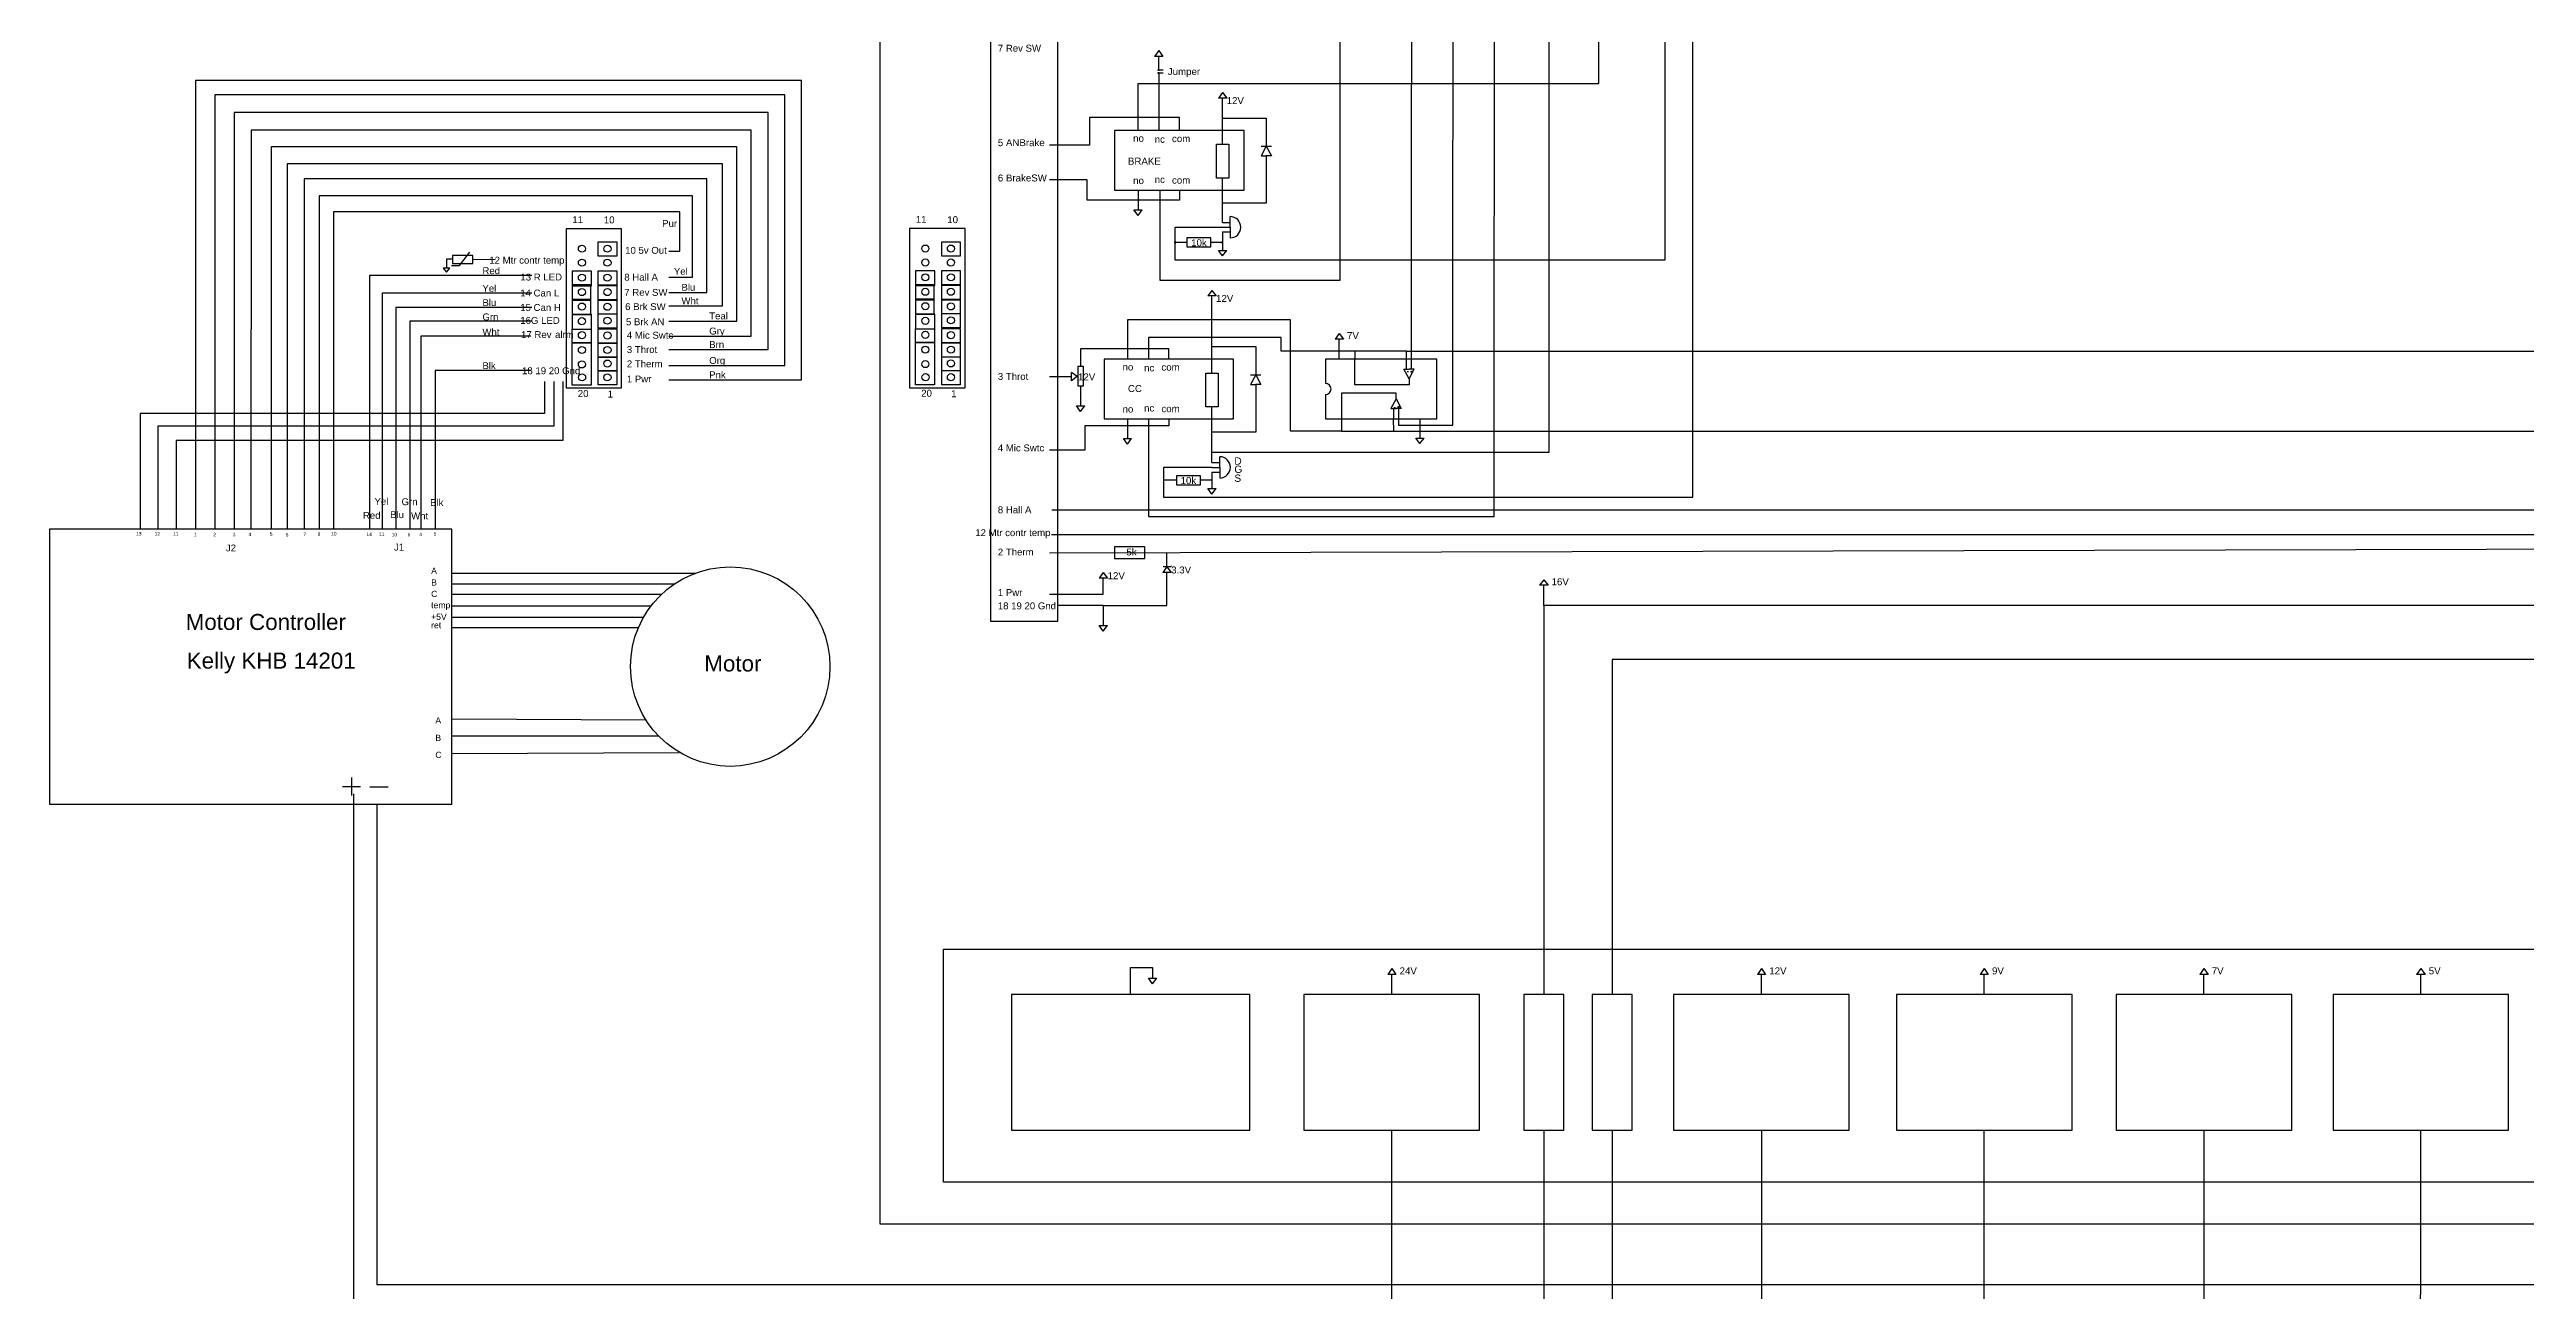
# Model space of a CAD drawing. Header units: inches. Extents: x -6006 to 28106, y 59 to 4778.
# Drawn here: x -6006 to -4532, y 1715 to 2454 of the extents above; entities that cross this region are included whole.
import ezdxf

# ---------------------------------------------------------------- set-up
doc = ezdxf.new("R2010")
doc.units = ezdxf.units.IN
doc.header["$MEASUREMENT"] = 0
doc.styles.get("Standard").update_dxf_attribs({"font": 'arial.ttf'})

msp = doc.modelspace()

# ---------------------------------------------------------------- linework, layer by layer
at = {"color": 1, "ltscale": 5}
for p, q in [((-5345.7, 2453.2), (-5348.2, 2449.8)), ((-5343.3, 2449.8), (-5348.2, 2449.8)), ((-5345.7, 2453.2), (-5343.3, 2449.8)), ((-5307.7, 2428.3), (-5310.1, 2425)), ((-5305.2, 2425), (-5310.1, 2425)), ((-5307.7, 2428.3), (-5305.2, 2425)), ((-5314, 2310.6), (-5316.4, 2307.3)), ((-5311.5, 2307.3), (-5316.4, 2307.3)), ((-5314, 2310.6), (-5311.5, 2307.3)), ((-5238.3, 2285), (-5240.8, 2281.7)), ((-5238.3, 2285), (-5235.8, 2281.7)), ((-5235.8, 2281.7), (-5240.8, 2281.7)), ((-5766.1, 2142.5), (-5621.1, 2142.5)), ((-5378.7, 2142.9), (-5381.1, 2139.5)), ((-5376.2, 2139.5), (-5381.1, 2139.5)), ((-5378.7, 2142.9), (-5376.2, 2139.5)), ((-5116.6, 2138.6), (-5119.1, 2135.3)), ((-5116.6, 2138.6), (-5114.1, 2135.3)), ((-5766.1, 2136.1), (-5633.7, 2136.1)), ((-5766.1, 2130), (-5641.3, 2130)), ((-5766.1, 2123.1), (-5647.6, 2123.1)), ((-5114.1, 2135.3), (-5119.1, 2135.3)), ((-5766.1, 2116.3), (-5652.1, 2116.3)), ((-5766.1, 2110.2), (-5655.1, 2110.2)), ((-5824.7, 2005.1), (-5824.7, 1988)), ((-5207, 1907.3), (-5209.5, 1903.9)), ((-5204.6, 1903.9), (-5209.5, 1903.9)), ((-5207, 1907.3), (-5204.6, 1903.9)), ((-4987.1, 1907.3), (-4989.6, 1903.9)), ((-4984.7, 1903.9), (-4989.6, 1903.9)), ((-4987.1, 1907.3), (-4984.7, 1903.9)), ((-4854.6, 1907.3), (-4857.1, 1903.9)), ((-4852.2, 1903.9), (-4857.1, 1903.9)), ((-4854.6, 1907.3), (-4852.2, 1903.9)), ((-4723.9, 1907.3), (-4726.4, 1903.9)), ((-4721.5, 1903.9), (-4726.4, 1903.9)), ((-4723.9, 1907.3), (-4721.5, 1903.9)), ((-4594.9, 1907.3), (-4597.4, 1903.9)), ((-4592.4, 1903.9), (-4597.4, 1903.9)), ((-4594.9, 1907.3), (-4592.4, 1903.9))]:
    msp.add_line(p, q, dxfattribs=at)
at = {"color": 1}
for p, q in [((-5345.7, 2442), (-5345.7, 2449.8)), ((-5345.7, 2439.6), (-5345.7, 2405.7)), ((-5345.4, 2441.7), (-5343.1, 2441.7)), ((-5345.4, 2439.9), (-5343.1, 2439.9)), ((-5307.7, 2413.1), (-5307.7, 2425)), ((-5307.7, 2405.7), (-5307.7, 2413.1)), ((-5314, 2277.2), (-5314, 2307.3)), ((-5314, 2269.7), (-5314, 2277.2)), ((-5238.3, 2269.7), (-5238.3, 2281.7)), ((-5116.6, 2123.3), (-5116.6, 2135.3)), ((-5207, 1891.9), (-5207, 1903.9)), ((-4987.1, 1891.9), (-4987.1, 1903.9)), ((-4854.6, 1891.9), (-4854.6, 1903.9)), ((-4723.9, 1891.9), (-4723.9, 1903.9)), ((-4594.9, 1891.9), (-4594.9, 1903.9))]:
    msp.add_line(p, q, dxfattribs=at)
for p, q in [((-5568.1, 2426.9), (-5907.1, 2426.9)), ((-5907.1, 2426.9), (-5907.1, 2168.6)), ((-5568.1, 2265.9), (-5568.1, 2426.9)), ((-5307.7, 2413.1), (-5281.7, 2413.1)), ((-5307.7, 2397.5), (-5307.7, 2405.7)), ((-5281.7, 2413.1), (-5281.7, 2396.4)), ((-5281.7, 2396.4), (-5284.7, 2390.7)), ((-5284.7, 2396.4), (-5278.7, 2396.4)), ((-5284.7, 2390.7), (-5281.7, 2390.7)), ((-5281.7, 2396.4), (-5278.7, 2390.7)), ((-5278.7, 2390.7), (-5281.7, 2390.7)), ((-5281.7, 2390.7), (-5281.7, 2362.4)), ((-5307.7, 2370.3), (-5307.7, 2377.3)), ((-5307.7, 2351), (-5307.7, 2370.3)), ((-5281.7, 2362.4), (-5307.7, 2362.4)), ((-5307.7, 2351), (-5303.2, 2351)), ((-5307.7, 2348.2), (-5303.2, 2348.2)), ((-5303.2, 2348.2), (-5303.2, 2354.6)), ((-5303.2, 2348.2), (-5303.2, 2341.9)), ((-5328.9, 2339.2), (-5336.5, 2339.2)), ((-5267.4, 2293.1), (-5364.3, 2293.1)), ((-5364.3, 2293.1), (-5364.3, 2269.7)), ((-5267.4, 2226.9), (-5267.4, 2293.1)), ((-5337.6, 2282.7), (-5351.7, 2282.7)), ((-5351.7, 2282.7), (-5351.7, 2269.7)), ((-5272.9, 2282.7), (-5337.6, 2282.7)), ((-5314, 2277.2), (-5288, 2277.2)), ((-5314, 2261.5), (-5314, 2269.7)), ((-5288, 2277.2), (-5288, 2260.4)), ((-5272.9, 2274.4), (-5272.9, 2282.7)), ((-5229.1, 2274.4), (-5272.9, 2274.4)), ((-5198.3, 2274.4), (-5229.1, 2274.4)), ((-5229.1, 2274.4), (-5229.1, 2269.7)), ((-5229.1, 2254.4), (-5229.1, 2269.7)), ((-5198.3, 2269.7), (-5198.3, 2274.4)), ((-5198.3, 2263.7), (-5198.3, 2269.7)), ((-5195.3, 2263.7), (-5195.3, 2269.7)), ((-5637.1, 2265.9), (-5568.1, 2265.9)), ((-5410.6, 2259.4), (-5397.6, 2259.4)), ((-5397.6, 2256.9), (-5397.6, 2261.8)), ((-5288, 2260.4), (-5291, 2254.7)), ((-5291, 2260.4), (-5284.9, 2260.4)), ((-5291, 2254.7), (-5288, 2254.7)), ((-5288, 2260.4), (-5284.9, 2254.7)), ((-5284.9, 2254.7), (-5288, 2254.7)), ((-5288, 2254.7), (-5288, 2226.4)), ((-5196.7, 2254.4), (-5229.1, 2254.4)), ((-5196.7, 2258), (-5199.8, 2263.7)), ((-5199.8, 2263.7), (-5196.7, 2263.7)), ((-5198, 2262.3), (-5197.1, 2262.3)), ((-5196.7, 2258), (-5193.7, 2263.7)), ((-5193.7, 2263.7), (-5196.7, 2263.7)), ((-5196.7, 2258), (-5196.7, 2254.4)), ((-5194.7, 2262.2), (-5195.9, 2262.2)), ((-5195.3, 2261.7), (-5195.3, 2262.8)), ((-5314, 2234.3), (-5314, 2241.3)), ((-5204.5, 2249.6), (-5236.9, 2249.6)), ((-5236.9, 2249.6), (-5236.9, 2234.3)), ((-5204.5, 2246.1), (-5207.6, 2240.3)), ((-5207.6, 2240.3), (-5204.5, 2240.3)), ((-5206.1, 2240.3), (-5206.1, 2234.3)), ((-5205.8, 2241), (-5204.9, 2241)), ((-5204.5, 2246.1), (-5204.5, 2249.6)), ((-5204.5, 2246.1), (-5201.5, 2240.3)), ((-5201.5, 2240.3), (-5204.5, 2240.3)), ((-5202.5, 2241.1), (-5203.7, 2241.1)), ((-5203.1, 2241.7), (-5203.1, 2240.5)), ((-5203.1, 2240.3), (-5203.1, 2234.3)), ((-5314, 2208.2), (-5314, 2234.3)), ((-5288, 2226.4), (-5314, 2226.4)), ((-5236.9, 2226.9), (-5267.4, 2226.9)), ((-5236.9, 2234.3), (-5236.9, 2226.9)), ((-5236.9, 2226.9), (-5205.9, 2226.9)), ((-5205.9, 2226.9), (-5206.1, 2234.3)), ((-5190.3, 2234.3), (-5190.3, 2222.8)), ((-5309.4, 2205.4), (-5309.4, 2211.7)), ((-5335.2, 2197.7), (-5342.8, 2197.7)), ((-5314, 2208.2), (-5309.4, 2208.2)), ((-5314, 2205.4), (-5309.4, 2205.4)), ((-5309.4, 2205.4), (-5309.4, 2199.1)), ((-5340.8, 2146.3), (-5340.8, 2154.8)), ((-5342.7, 2146.5), (-5343.1, 2146.2)), ((-5342.7, 2146.5), (-5338.4, 2146.5)), ((-5338.1, 2146.9), (-5338.4, 2146.5))]:
    msp.add_line(p, q)
at = {"color": 3, "ltscale": 5}
for p, q in [((-5358, 2355.1), (-5360.4, 2358.5)), ((-5360.4, 2358.5), (-5355.5, 2358.5)), ((-5358, 2355.1), (-5355.5, 2358.5)), ((-5307.7, 2331.1), (-5310.1, 2334.4)), ((-5310.1, 2334.4), (-5305.2, 2334.4)), ((-5307.7, 2331.1), (-5305.2, 2334.4)), ((-5392.2, 2238.7), (-5394.6, 2242)), ((-5392.2, 2238.7), (-5389.7, 2242)), ((-5364.3, 2219.2), (-5366.7, 2222.5)), ((-5366.7, 2222.5), (-5361.8, 2222.5)), ((-5364.3, 2219.2), (-5361.8, 2222.5)), ((-5314, 2189.5), (-5316.4, 2192.8)), ((-5316.4, 2192.8), (-5311.5, 2192.8)), ((-5314, 2189.5), (-5311.5, 2192.8)), ((-5378.7, 2108), (-5381.1, 2111.3)), ((-5381.1, 2111.3), (-5376.2, 2111.3)), ((-5378.7, 2108), (-5376.2, 2111.3)), ((-5349.3, 1898.3), (-5351.8, 1901.6)), ((-5351.8, 1901.6), (-5346.8, 1901.6)), ((-5349.3, 1898.3), (-5346.8, 1901.6))]:
    msp.add_line(p, q, dxfattribs=at)
at = {"color": 3}
for p, q in [((-5358, 2370.3), (-5358, 2358.5)), ((-5307.7, 2345.4), (-5303.2, 2345.4)), ((-5307.7, 2345.4), (-5307.7, 2334.4)), ((-5307.7, 2339.2), (-5314.6, 2339.2)), ((-5394.6, 2242), (-5389.7, 2242)), ((-5392.2, 2253.9), (-5392.2, 2242)), ((-5364.3, 2234.3), (-5364.3, 2222.5)), ((-5314, 2197.7), (-5320.9, 2197.7)), ((-5314, 2202.6), (-5309.4, 2202.6)), ((-5314, 2202.6), (-5314, 2192.8)), ((-5378.7, 2123.2), (-5406, 2123.2)), ((-5378.7, 2123.2), (-5378.7, 2111.3))]:
    msp.add_line(p, q, dxfattribs=at)
at = {"ltscale": 20}
msp.add_line((-5753.7, 2329.1), (-5740.4, 2328.9), dxfattribs=at)
at = {"ltscale": 5}
for p, q in [((-5394.2, 2259.4), (-5397.6, 2261.8)), ((-5394.2, 2259.4), (-5397.6, 2256.9)), ((-5190.3, 2219.5), (-5192.8, 2222.8)), ((-5192.8, 2222.8), (-5187.8, 2222.8)), ((-5190.3, 2219.5), (-5187.8, 2222.8)), ((-5766.1, 2142.5), (-5766.1, 2142.5)), ((-5340.8, 2146.3), (-5343.3, 2142.9)), ((-5338.3, 2142.9), (-5343.3, 2142.9)), ((-5340.8, 2146.3), (-5338.3, 2142.9)), ((-5766.1, 2055.8), (-5650.8, 2055.3)), ((-5643.2, 2045.5), (-5766.1, 2045.5)), ((-5766.1, 2035.3), (-5630.9, 2035.9)), ((-5825.9, 2021), (-5825.9, 2010.2)), ((-5831.3, 2015.6), (-5820.5, 2015.6)), ((-5814.9, 2015.5), (-5804.1, 2015.5)), ((-5810.9, 2005.1), (-5810.9, 1981.3))]:
    msp.add_line(p, q, dxfattribs=at)
at = {"color": 1, "ltscale": 20}
msp.add_line((-5116.6, 1811.3), (-5116.3, 470.4), dxfattribs=at)
for points in [[(-5351.7, 2234.3), (-5351.7, 2176.1), (-5146.1, 2176.1), (-5145.6, 3249.4), (-5145.6, 3496.6), (-5145.6, 3496.6), (-5145.6, 3578.1), (-5145.6, 4200.1), (-5150, 4200.1), (-5158.4, 4197.6)], [(-5308.2, 4197.6), (-5299.9, 4200.1), (-5295.5, 4200.1), (-5295.5, 3659.9), (-5295.5, 3560.9), (-5237.7, 3560.9), (-5237.3, 3249.4), (-5237.3, 2996.1), (-5237.9, 2996.1), (-5237.9, 2316.5), (-5344.9, 2316.5), (-5344.9, 2370.3)], [(-5195.3, 2269.7), (-5194.8, 3249.4), (-5194.8, 3596.7), (-5107.4, 3596.7), (-5107.4, 3659.9), (-5107.4, 4193.4)], [(-5314, 2214.4), (-5113.5, 2214.4), (-5113, 3249.4), (-5113, 3580), (-4940.7, 3580), (-4940.7, 4017.8), (-4940.7, 4031.9), (-4921.3, 4031.9), (-4921.3, 4082), (-4942.9, 4082), (-4942.9, 4072.3), (-4941, 4072.3), (-4944.8, 4072.3)], [(-3875.6, 4082.4), (-3875.6, 2091.1), (-5075.9, 2091.1), (-5075.9, 1891.9)], [(-5203.1, 2234.3), (-5203.1, 2230.4), (-5170.7, 2230.4), (-5170.1, 3249.4), (-5170.1, 3531.1), (-4842.6, 3531.1), (-4842.6, 3632.6), (-4842.6, 4020.8), (-4842.6, 4036.7), (-4831.9, 4036.7), (-4831.9, 4051.4), (-4844.3, 4051.4)], [(-5358, 2405.7), (-5358, 2433.6), (-5083.9, 2433.6), (-5083.9, 3028.9), (-5038.1, 3028.9)], [(-5314, 2205.4), (-5342.8, 2205.4), (-5342.8, 2187.6), (-5027.9, 2187.6), (-5027.9, 2924.4)], [(-5044.6, 2924.4), (-5044.6, 2328.6), (-5336, 2328.6), (-5336, 2348.2), (-5307.7, 2348.2)], [(-5637.1, 2257.4), (-5558.1, 2257.4), (-5558.1, 2435.4), (-5918.6, 2435.4), (-5918.6, 2168.6)], [(-5637.1, 2275.4), (-5578.1, 2275.4), (-5578.1, 2416.4), (-5895.6, 2416.4), (-5895.6, 2168.6)], [(-5637.1, 2283.4), (-5588.1, 2283.4), (-5588.1, 2405.9), (-5885.6, 2405.9), (-5885.8, 2168.6)], [(-5333.4, 2405.7), (-5333.4, 2413.5), (-5386.9, 2413.5), (-5386.9, 2397), (-5410.6, 2397)], [(-5637.1, 2292.4), (-5596.6, 2292.4), (-5596.6, 2395.9), (-5873.6, 2395.9), (-5873.6, 2168.6)], [(-5637.1, 2301.4), (-5605.1, 2301.4), (-5605.1, 2385.9), (-5864.1, 2385.9), (-5864.1, 2168.6)], [(-5637.1, 2309.4), (-5614.6, 2309.4), (-5614.6, 2376.9), (-5854.1, 2376.9), (-5854.1, 2168.6)], [(-5333.4, 2370.3), (-5333.4, 2364.2), (-5388.2, 2364.2), (-5388.2, 2376.4), (-5410.6, 2376.4)], [(-5637.1, 2318.4), (-5623.1, 2318.4), (-5623.1, 2366.9), (-5845.1, 2366.9), (-5845.1, 2168.6)], [(-5637.1, 2333.9), (-5630.6, 2333.9), (-5630.6, 2357.4), (-5836.6, 2357.4), (-5836.6, 2168.6)], [(-5336, 2339.9), (-5336, 2338.4)], [(-5718.6, 2319.4), (-5815.1, 2319.4), (-5815.1, 2168.6)], [(-3531.1, 2202.7), (-3531.1, 2325.2), (-4381.8, 2325.2), (-4381.8, 2179.9), (-5409.2, 2179.9)], [(-5718.6, 2308.9), (-5807.6, 2308.9), (-5807.6, 2168.6)], [(-5718.6, 2300.4), (-5799.6, 2300.4), (-5799.6, 2168.6)], [(-5718.6, 2292.4), (-5791.1, 2292.4), (-5791.1, 2168.6)], [(-5719.1, 2283.4), (-5784.6, 2283.4), (-5784.6, 2168.6)], [(-5339.7, 2269.7), (-5339.7, 2275.9), (-5392.2, 2275.9), (-5392.2, 2265.4)], [(-5246.5, 2248.7), (-5246.5, 2234.3), (-5180.3, 2234.3), (-5180.3, 2269.7), (-5246.5, 2269.7), (-5246.5, 2255.3)], [(-5198.3, 2274.4), (-3584.1, 2274.4), (-3584.6, 2184.9), (-3573.5, 2184.9), (-3573.7, 2119)], [(-5711.1, 2256.4), (-5711.1, 2237.4), (-5951.6, 2237.4), (-5951.6, 2168.6)], [(-5705.6, 2256.4), (-5705.6, 2229.9), (-5941.1, 2229.9), (-5941.1, 2168.6)], [(-5700.1, 2256.4), (-5700.1, 2221.4), (-5930.1, 2221.4), (-5930.1, 2168.6)], [(-5719.1, 2262.9), (-5776.1, 2262.9), (-5776.1, 2168.6)], [(-5339.7, 2234.3), (-5339.7, 2230), (-5389.7, 2230), (-5389.7, 2215.7), (-5410.6, 2215.7)], [(-5205.9, 2226.9), (-3623.8, 2226.9), (-3624.1, 2184.2), (-3611.8, 2184.2), (-3612, 2119.3)], [(-5410.6, 2154.6), (-3778.7, 2158.7), (-3778.7, 2119.9)], [(-5075.9, 1811.3), (-5075.9, 585.7), (-5075.9, 585.7), (-5075.9, 585.7)]]:
    msp.add_lwpolyline(points)
at = {"color": 1}
for points in [[(-3895.4, 4082.4), (-3899.2, 4082.4), (-3899.2, 2123.3), (-5116.6, 2123.3), (-5116.6, 1891.9)], [(-5824.7, 2011.2), (-5824.7, 1709.3), (-1912.3, 1709.3), (-1912.3, 3479.4), (-2280.6, 3479.4), (-2280.6, 3272.3), (-2151.7, 3272.3), (-2151.7, 3243.5), (-2129.2, 3243.5)], [(-5410.6, 2129.9), (-5378.7, 2129.9), (-5378.7, 2139.5)], [(-4596, 832.9), (-4594.9, 1811.3)]]:
    msp.add_lwpolyline(points, dxfattribs=at)
at = {"color": 3}
for points in [[(-5810.9, 2004.6), (-5810.9, 1719.4), (-1930.3, 1719.4), (-1930.3, 3455.1), (-2268.9, 3455.1), (-2268.9, 3093.8), (-2175, 3093.8), (-2175, 3133.5), (-2145, 3133.5)], [(-5307.7, 2338.4), (-5307.7, 2339.9)], [(-5378.7, 2123.2), (-5340.8, 2123.2), (-5340.8, 2142.9)], [(-5362.4, 1891.9), (-5362.4, 1907.9), (-5349.3, 1907.9), (-5349.3, 1901.6)]]:
    msp.add_lwpolyline(points, dxfattribs=at)
at = {"color": 5}
msp.add_lwpolyline([(-5511.3, 3249.4), (-2373.1, 3249.4), (-2373.1, 1755.4), (-5511.3, 1755.4)], close=True, dxfattribs=at)
at = {"color": 6}
for points in [[(-5406, 2113.8), (-5445.5, 2113.8), (-5445.5, 2508.2), (-5406, 2508.2)], [(-5473.7, 1918.8), (-4378.2, 1918.8), (-4378.2, 1780.4), (-5473.7, 1780.4)]]:
    msp.add_lwpolyline(points, close=True, dxfattribs=at)
for points in [[(-5371.9, 2370.3), (-5294.9, 2370.3), (-5294.9, 2405.7), (-5371.9, 2405.7)], [(-5311.3, 2397.5), (-5304, 2397.5), (-5304, 2377.3), (-5311.3, 2377.3)], [(-5753.7, 2326.7), (-5753.7, 2331.4), (-5765.7, 2331.4), (-5765.7, 2326.7)], [(-5668.1, 2330.9), (-5679.1, 2330.9), (-5679.1, 2339.4), (-5668.1, 2339.4)], [(-5463.8, 2331), (-5474.8, 2331), (-5474.8, 2339.5), (-5463.8, 2339.5)], [(-5328.9, 2336.5), (-5314.6, 2336.5), (-5314.6, 2341.8), (-5328.9, 2341.8)], [(-5694.7, 2313.4), (-5683.1, 2313.4), (-5683.1, 2322.1), (-5694.7, 2322.1)], [(-5694.7, 2304.9), (-5683.6, 2304.9), (-5683.6, 2313.9), (-5694.7, 2313.9)], [(-5668.1, 2313.7), (-5679.1, 2313.7), (-5679.1, 2322.2), (-5668.1, 2322.2)], [(-5668.1, 2305.1), (-5679.1, 2305.1), (-5679.1, 2313.6), (-5668.1, 2313.6)], [(-5490.4, 2313.6), (-5478.8, 2313.6), (-5478.8, 2322.3), (-5490.4, 2322.3)], [(-5490.4, 2305), (-5479.3, 2305), (-5479.3, 2314), (-5490.4, 2314)], [(-5463.8, 2313.9), (-5474.8, 2313.9), (-5474.8, 2322.4), (-5463.8, 2322.4)], [(-5463.8, 2305.3), (-5474.8, 2305.3), (-5474.8, 2313.8), (-5463.8, 2313.8)], [(-5694.7, 2296.3), (-5683.6, 2296.3), (-5683.6, 2305.3), (-5694.7, 2305.3)], [(-5668.1, 2296.4), (-5679.1, 2296.4), (-5679.1, 2304.9), (-5668.1, 2304.9)], [(-5490.4, 2296.4), (-5479.3, 2296.4), (-5479.3, 2305.4), (-5490.4, 2305.4)], [(-5463.8, 2296.6), (-5474.8, 2296.6), (-5474.8, 2305.1), (-5463.8, 2305.1)], [(-5694.7, 2287.5), (-5683.1, 2287.5), (-5683.1, 2296.3), (-5694.7, 2296.3)], [(-5694.7, 2287.5), (-5683.3, 2287.5), (-5683.3, 2279.4), (-5694.7, 2279.4)], [(-5668.1, 2288.1), (-5679.1, 2288.1), (-5679.1, 2296.6), (-5668.1, 2296.6)], [(-5668.1, 2279.3), (-5679.1, 2279.3), (-5679.1, 2287.8), (-5668.1, 2287.8)], [(-5490.4, 2287.7), (-5478.8, 2287.7), (-5478.8, 2296.4), (-5490.4, 2296.4)], [(-5490.4, 2287.7), (-5479, 2287.7), (-5479, 2279.6), (-5490.4, 2279.6)], [(-5463.8, 2288.3), (-5474.8, 2288.3), (-5474.8, 2296.8), (-5463.8, 2296.8)], [(-5463.8, 2279.5), (-5474.8, 2279.5), (-5474.8, 2288), (-5463.8, 2288)], [(-5694.6, 2279.4), (-5683.3, 2279.4), (-5683.3, 2254.3), (-5694.6, 2254.3)], [(-5668.1, 2270.7), (-5679.1, 2270.7), (-5679.1, 2279.2), (-5668.1, 2279.2)], [(-5668.1, 2262.6), (-5679.1, 2262.6), (-5679.1, 2271.1), (-5668.1, 2271.1)], [(-5490.3, 2279.6), (-5479, 2279.6), (-5479, 2254.4), (-5490.3, 2254.4)], [(-5463.8, 2270.9), (-5474.8, 2270.9), (-5474.8, 2279.4), (-5463.8, 2279.4)], [(-5463.8, 2262.7), (-5474.8, 2262.7), (-5474.8, 2271.2), (-5463.8, 2271.2)], [(-5378.2, 2234.3), (-5301.2, 2234.3), (-5301.2, 2269.7), (-5378.2, 2269.7)], [(-5668.1, 2254.4), (-5679.1, 2254.4), (-5679.1, 2262.9), (-5668.1, 2262.9)], [(-5463.8, 2254.5), (-5474.8, 2254.5), (-5474.8, 2263), (-5463.8, 2263)], [(-5393.9, 2253.9), (-5390.5, 2253.9), (-5390.5, 2265.4), (-5393.9, 2265.4)], [(-5317.6, 2261.5), (-5310.3, 2261.5), (-5310.3, 2241.3), (-5317.6, 2241.3)], [(-5335.2, 2195), (-5320.9, 2195), (-5320.9, 2200.4), (-5335.2, 2200.4)], [(-5371.9, 2158.2), (-5371.9, 2151.2), (-5353.9, 2151.2), (-5353.9, 2158.2)], [(-5087.8, 1811.3), (-5064, 1811.3), (-5064, 1891.9), (-5087.8, 1891.9)]]:
    msp.add_lwpolyline(points, close=True)
at = {"color": 6, "ltscale": 5}
for points in [[(-5698.2, 2347.3), (-5698.2, 2252.6), (-5665.2, 2252.6), (-5665.2, 2347.3)], [(-5493.9, 2347.5), (-5493.9, 2252.7), (-5460.9, 2252.7), (-5460.9, 2347.5)]]:
    msp.add_lwpolyline(points, close=True, dxfattribs=at)
at = {"color": 3, "ltscale": 20}
msp.add_lwpolyline([(-5765.7, 2329.1), (-5769.4, 2329.1), (-5769.4, 2323.9), (-5771.4, 2323.9), (-5769.4, 2321.4), (-5767.4, 2323.9), (-5769.4, 2323.9)], dxfattribs=at)
at = {"ltscale": 20}
for points in [[(-5766.4, 2325.4), (-5761.7, 2325.4), (-5755.4, 2333.4)], [(-5409.4, 2165.4), (-3826.9, 2165.4)]]:
    msp.add_lwpolyline(points, dxfattribs=at)
at = {"color": 5, "ltscale": 5}
msp.add_lwpolyline([(-6005.5, 2005.1), (-5766.1, 2005.1), (-5766.1, 2168.6), (-6005.5, 2168.6)], close=True, dxfattribs=at)
at = {"color": 3}
msp.add_lwpolyline([(-5433.3, 1811.3), (-5291.5, 1811.3), (-5291.5, 1891.9), (-5433.3, 1891.9)], close=True, dxfattribs=at)
at = {"color": 1}
for points in [[(-5259.3, 1811.3), (-5154.8, 1811.3), (-5154.8, 1891.9), (-5259.3, 1891.9)], [(-5128.5, 1811.3), (-5104.7, 1811.3), (-5104.7, 1891.9), (-5128.5, 1891.9)], [(-5039.4, 1811.3), (-4934.9, 1811.3), (-4934.9, 1891.9), (-5039.4, 1891.9)], [(-4906.9, 1811.3), (-4802.4, 1811.3), (-4802.4, 1891.9), (-4906.9, 1891.9)], [(-4776.2, 1811.3), (-4671.7, 1811.3), (-4671.7, 1891.9), (-4776.2, 1891.9)], [(-4647.1, 1811.3), (-4542.7, 1811.3), (-4542.7, 1891.9), (-4647.1, 1891.9)]]:
    msp.add_lwpolyline(points, close=True, dxfattribs=at)
at = {"color": 1, "ltscale": 20}
for points in [[(-5207, 836.4), (-5207, 1811.3)], [(-4987.1, 1811.3), (-4987.1, 832.9)], [(-4854.6, 836.4), (-4854.6, 1811.3)], [(-4723.9, 1811.3), (-4723.9, 836.4)]]:
    msp.add_lwpolyline(points, dxfattribs=at)
at = {"color": 1}
for centre in [(-5345.7, 2441.7), (-5345.7, 2439.9)]:
    msp.add_circle(centre, 0.324, dxfattribs=at)
for centre in [(-5688.8, 2335.4), (-5688.8, 2327.1), (-5673.6, 2335.4), (-5673.6, 2327.1), (-5484.5, 2335.5), (-5484.5, 2327.2), (-5469.3, 2335.5), (-5469.3, 2327.2), (-5688.8, 2318.2), (-5673.6, 2318.2), (-5484.5, 2318.4), (-5469.3, 2318.4), (-5688.8, 2309.6), (-5688.8, 2301), (-5673.6, 2309.6), (-5673.6, 2300.9), (-5484.5, 2309.8), (-5484.5, 2301.2), (-5469.3, 2309.8), (-5469.3, 2301.1), (-5688.8, 2292.3), (-5688.8, 2284), (-5673.6, 2292.6), (-5673.6, 2283.8), (-5484.5, 2292.5), (-5484.5, 2284.2), (-5469.3, 2292.8), (-5469.3, 2284), (-5688.8, 2275.2), (-5673.6, 2275.2), (-5673.6, 2267.1), (-5484.5, 2275.4), (-5469.3, 2275.4), (-5469.3, 2267.2), (-5688.8, 2266.6), (-5688.7, 2258.9), (-5673.6, 2258.9), (-5484.5, 2266.8), (-5484.4, 2259), (-5469.3, 2259)]:
    msp.add_circle(centre, 2.11)
at = {"color": 5, "ltscale": 5}
msp.add_circle((-5600.6, 2086.9), 59.3, dxfattribs=at)
for centre, radius in [((-5303.2, 2348.2), 6.34), ((-5246.5, 2252), 3.32), ((-5309.4, 2205.4), 6.34)]:
    msp.add_arc(centre, radius, 270, 90)

# ---------------------------------------------------------------- texts
for s, height, p in [('7 Rev SW', 4.09, (-5441.4, 2452.6)), ('no', 4.13, (-5360.9, 2399)), ('com ', 4.13, (-5337.8, 2398.8)), ('5 ANBrake', 4.13, (-5441.4, 2396.4)), ('BRAKE', 4.13, (-5364, 2385.4)), ('nc', 4.13, (-5348.1, 2398.4)), ('6 BrakeSW', 4.13, (-5441.4, 2375.4)), ('no', 4.13, (-5360.9, 2373.9)), ('nc', 4.13, (-5348.1, 2374.5)), ('com ', 4.13, (-5337.8, 2374.1)), ('11', 4.13, (-5694.5, 2350.6)), ('10', 4.13, (-5675.8, 2350.5)), ('Pur', 4.09, (-5641.1, 2348.4)), ('11', 4.13, (-5490.2, 2350.8)), ('10', 4.13, (-5471.5, 2350.6)), ('10 5v Out', 4.09, (-5663.1, 2332.4)), ('10k', 4.13, (-5326.4, 2336.9)), ('Yel', 4.09, (-5748, 2309.8)), ('Red', 4.09, (-5748, 2320.3)), ('8 Hall A', 4.09, (-5663.6, 2316.4)), ('Yel', 4.09, (-5634.1, 2319.9)), ('Blu', 4.09, (-5629.6, 2310.4)), ('Blu', 4.09, (-5748, 2301.3)), ('7 Rev SW', 4.09, (-5663.6, 2307.4)), ('6 Brk SW', 4.09, (-5663.1, 2298.9)), ('Wht', 4.09, (-5629.6, 2302.4)), ('Wht', 4.09, (-5748, 2283.8)), ('Grn', 4.09, (-5748, 2292.8)), ('17 Rev', 4.09, (-5725, 2282.3)), ('alrm', 4.09, (-5704.8, 2282.3)), ('5 Brk AN', 4.09, (-5662.6, 2289.9)), ('4 Mic Swtc', 4.09, (-5662.1, 2281.9)), ('Teal', 4.09, (-5613.1, 2293.4)), ('Gry', 4.09, (-5613.1, 2284.4)), ('3 Throt', 4.09, (-5662.1, 2273.4)), ('2 Therm', 4.09, (-5662.1, 2264.9)), ('Org', 4.09, (-5613.1, 2266.9)), ('Brn', 4.09, (-5613.1, 2276.4)), ('Blk', 4.09, (-5748, 2263.8)), ('18 19 20 Gnd', 4.086, (-5724.4, 2260.8)), ('1 Pwr', 4.09, (-5662.1, 2255.9)), ('Pnk', 4.09, (-5613.1, 2258.4)), ('3 Throt', 4.09, (-5441.4, 2257.4)), ('12V', 4.13, (-5393.7, 2257.1)), ('no', 4.13, (-5367.2, 2263)), ('CC', 4.13, (-5364, 2250.2)), ('nc', 4.13, (-5354.4, 2262.5)), ('com ', 4.13, (-5344.1, 2262.9)), ('20', 4.13, (-5691.3, 2247.2)), ('1', 4.13, (-5673.5, 2246.9)), ('20', 4.13, (-5487, 2247.4)), ('1', 4.13, (-5469.2, 2247.1)), ('no', 4.13, (-5367.2, 2238)), ('nc', 4.13, (-5354.4, 2238.6)), ('com ', 4.13, (-5344.1, 2238.2)), ('4 Mic Swtc', 4.09, (-5441.4, 2214.9)), ('D', 4.33, (-5300.7, 2207)), ('10k', 4.13, (-5332.7, 2195.5)), ('G', 4.33, (-5300.7, 2202.1)), ('S', 4.33, (-5300.7, 2196.8)), ('Yel', 4.09, (-5812.2, 2183.1)), ('Grn', 4.09, (-5796.1, 2182.9)), ('Blk', 4.09, (-5779.1, 2182.4)), ('8 Hall A', 4.09, (-5441.4, 2178.1)), ('13', 2.08, (-5954, 2164.9)), ('12', 2.08, (-5943, 2164.9)), ('11', 2.08, (-5932, 2164.9)), ('1', 2.08, (-5919.6, 2164.4)), ('2', 2.08, (-5908.1, 2164.4)), ('3', 2.08, (-5896.5, 2164.4)), ('4', 2.08, (-5887.2, 2164.5)), ('5', 2.08, (-5874.5, 2164.7)), ('6', 2.08, (-5865, 2164.3)), ('7', 2.08, (-5854.5, 2164.5)), ('8', 2.08, (-5846, 2164.6)), ('10', 2.08, (-5838, 2164.9)), ('Red', 4.09, (-5819.1, 2174.8)), ('14', 2.08, (-5817, 2164.5)), ('11', 2.08, (-5809.5, 2164.6)), ('Blu', 4.09, (-5802.9, 2175.2)), ('10', 2.08, (-5802, 2164.4)), ('6', 2.08, (-5792.5, 2164.4)), ('Wht', 4.09, (-5790.4, 2174.5)), ('4', 2.08, (-5785.5, 2164.5)), ('5', 2.08, (-5777, 2164.7)), ('12 Mtr contr temp', 4.086, (-5454.8, 2164.5)), ('J2', 4.09, (-5900.6, 2155.4)), ('J1', 4.09, (-5800.6, 2155.9)), ('2 Therm', 4.09, (-5441.4, 2153)), ('5k', 4.13, (-5364.9, 2153)), ('3.3V', 4.13, (-5338.3, 2142.3)), ('1 Pwr', 4.09, (-5441.4, 2128.9)), ('18 19 20 Gnd', 4.086, (-5441.4, 2121))]:
    msp.add_text(s, height=height).set_placement(p)
at = {"color": 1}
for s, p in [('Jumper', (-5340.3, 2438.7)), ('12V', (-5305.3, 2421.4)), ('12V', (-5311.6, 2303.8)), ('7V', (-5233.7, 2281.7)), ('12V', (-5376.1, 2138.9)), ('16V', (-5112, 2135.3)), ('24V', (-5202.4, 1903.9)), ('12V', (-4982.5, 1903.9)), ('9V', (-4850, 1903.9)), ('7V', (-4719.3, 1903.9)), ('5V', (-4590.2, 1903.9))]:
    msp.add_text(s, height=4.13, dxfattribs=at).set_placement(p)
at = {"ltscale": 5}
for s, height, p in [('A', 3.67, (-5778.5, 2142)), ('B', 3.67, (-5778.5, 2135.1)), ('temp', 3.67, (-5778.5, 2121.6)), ('C', 3.67, (-5778.5, 2128.3)), ('Motor Controller', 9.519, (-5924.5, 2108.7)), ('+5V', 3.67, (-5778.5, 2114.7)), ('ret', 3.67, (-5778.5, 2109.7)), ('Kelly KHB 14201', 9.519, (-5923.9, 2085.7)), ('Motor', 9.52, (-5616, 2084)), ('A', 3.67, (-5776, 2053.1)), ('C', 3.67, (-5776, 2032.6)), ('B', 3.67, (-5776, 2042.7))]:
    msp.add_text(s, height=height, dxfattribs=at).set_placement(p)
at = {"attachment_point": 1}
for s, insert, char_height, width in [('12 Mtr contr temp', (-5743.9, 2330.6), 4.086, 48.811), ('13 R LED', (-5725.4, 2320.6), 4.09, 33.777), ('14 Can L', (-5725.5, 2311.1), 4.09, 34.077), ('15 Can H', (-5725.5, 2302.5), 4.09, 28.081), ('16G LED', (-5725.5, 2294.8), 4.09, 25.612)]:
    msp.add_mtext(s, dxfattribs=dict(at, insert=insert, char_height=char_height, width=width))

doc.saveas('drawing.dxf')
